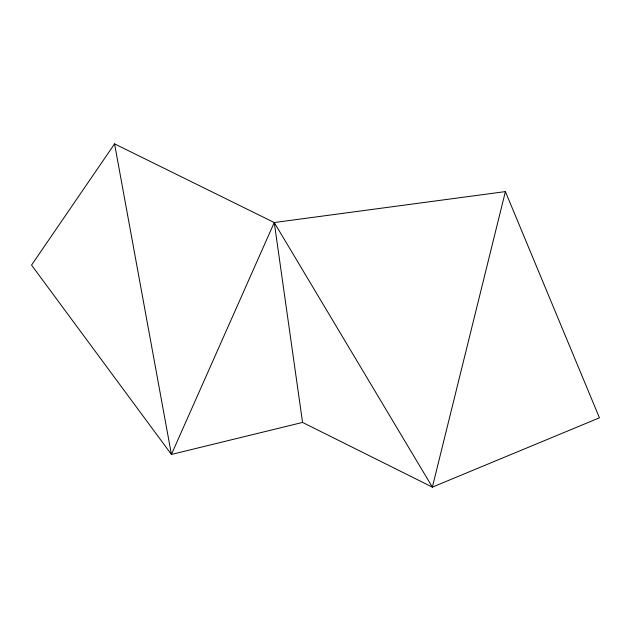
<?xml version="1.0" encoding="UTF-8"?>
<svg xmlns="http://www.w3.org/2000/svg" width="631" height="631" viewBox="0 0 631 631"><rect width="100%" height="100%" fill="white"/><g stroke="black" fill="none" stroke-linecap="round" stroke-linejoin="round"><path stroke-width="0.95" d="M505.392 191.595L432.369 487.124L302.557 422.431L171.427 454.446L31.55 265.091L114.566 143.876L274.256 222.538L432.369 487.124L599.45 417.817L505.392 191.595L274.256 222.538L171.427 454.446L114.566 143.876M274.256 222.538L302.557 422.431"/></g></svg>
